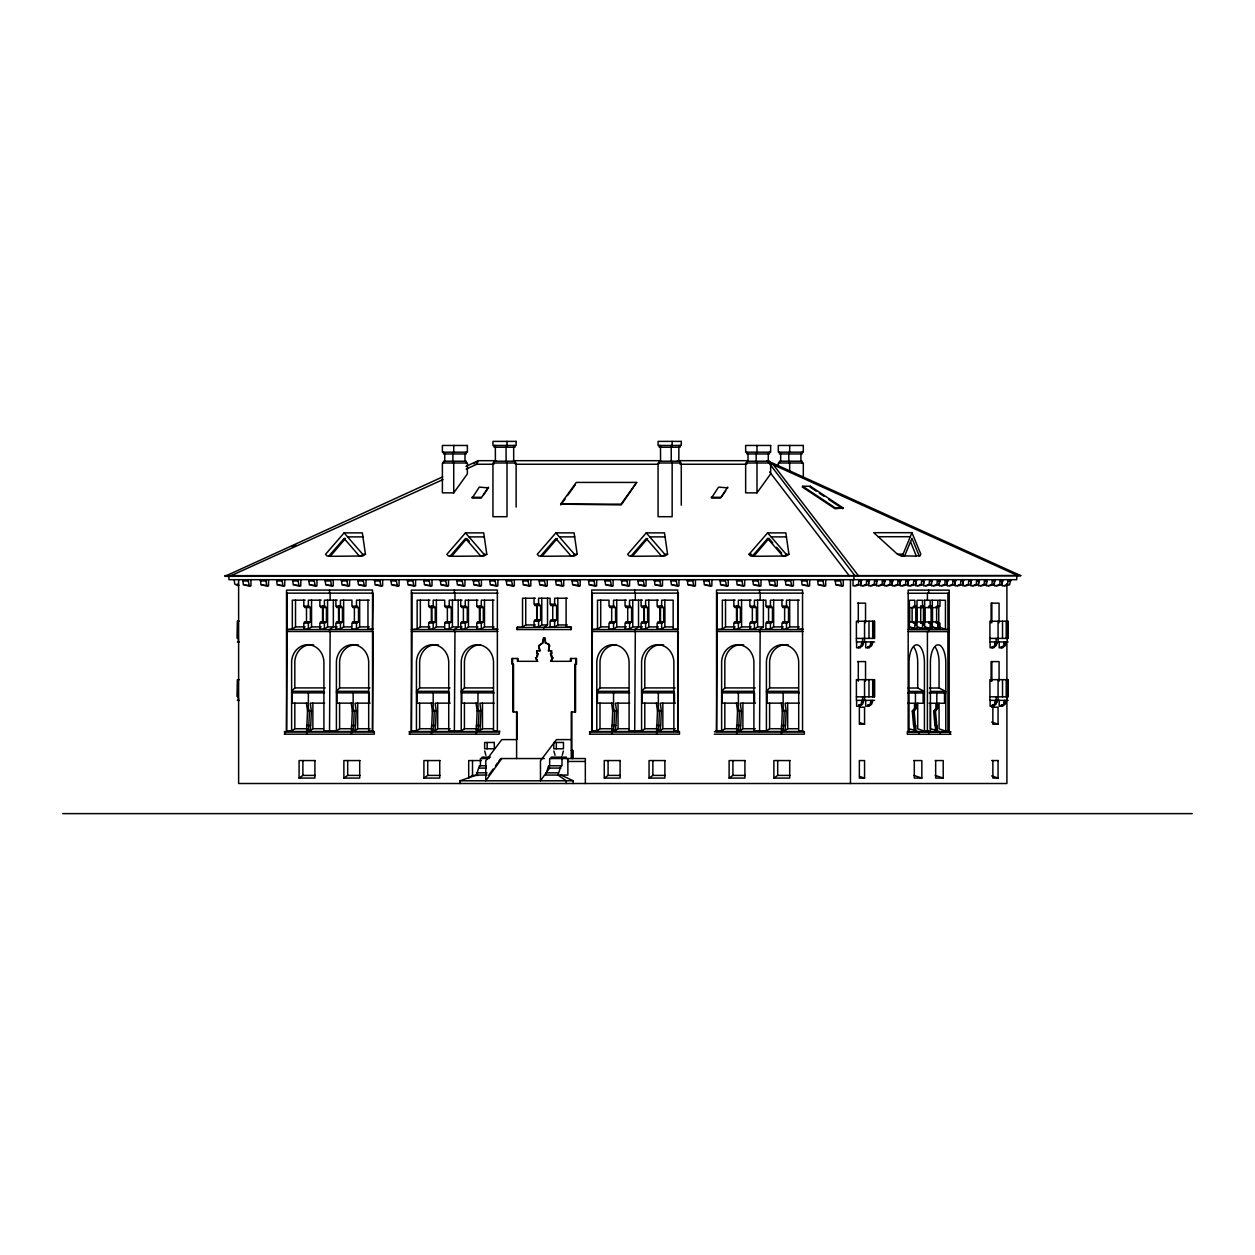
<?xml version="1.0" encoding="UTF-8"?>
<svg xmlns="http://www.w3.org/2000/svg" width="1255" height="1255" viewBox="0 0 1255 1255"><rect width="100%" height="100%" fill="white"/><g stroke="black" fill="none" stroke-linecap="round" stroke-linejoin="round"><path stroke-width="1.5" d="M306.895 725.516L307.506 711.005L306.44 703.145M308.824 725.516L309.436 711.005L308.369 708.212L308.369 692.87M324.512 703.145L310.283 703.145L311.35 711.005L310.738 725.516L306.675 725.516L306.675 730.457L310.503 730.457L312.872 728.731L323.539 728.731M351.682 725.516L352.294 711.005L351.227 703.145M353.612 725.516L354.224 711.005L353.141 708.212L353.141 692.87M370.099 703.145L355.071 703.145L356.138 711.005L355.526 725.516L351.463 725.516L351.463 730.457L355.291 730.457L357.659 728.731L370.099 728.731M431.736 725.516L432.348 711.005L431.281 703.145M433.65 725.516L434.261 711.005L433.195 708.212L433.195 692.87M450.153 703.145L435.109 703.145L436.175 711.005L435.563 725.516L431.5 725.516L431.5 730.457L435.344 730.457L437.697 728.731L450.153 728.731M476.524 725.516L477.135 711.005L476.069 703.145M478.437 725.516L479.049 711.005L477.982 708.212L477.982 692.87M494.125 703.145L479.896 703.145L480.963 711.005L480.351 725.516L476.288 725.516L476.288 730.457L480.132 730.457L482.485 728.731L493.152 728.731M612.079 725.516L612.691 711.005L611.624 703.145M614.009 725.516L614.621 711.005L613.554 708.212L613.554 692.87M629.696 703.145L615.468 703.145L616.534 711.005L615.923 725.516L611.86 725.516L611.86 730.457L615.687 730.457L618.056 728.731L628.724 728.731M656.867 725.516L657.479 711.005L656.412 703.145M658.797 725.516L659.408 711.005L658.342 708.212L658.342 692.87M675.284 703.145L660.255 703.145L661.322 711.005L660.71 725.516L656.647 725.516L656.647 730.457L660.475 730.457L662.844 728.731L675.284 728.731M736.92 725.516L737.532 711.005L736.465 703.145M738.834 725.516L739.446 711.005L738.379 708.212L738.379 692.87M755.337 703.145L740.293 703.145L741.36 711.005L740.748 725.516L736.685 725.516L736.685 730.457L740.528 730.457L742.882 728.731L755.337 728.731M781.708 725.516L782.32 711.005L781.253 703.145M783.622 725.516L784.234 711.005L783.167 708.212L783.167 692.87M799.31 703.145L785.081 703.145L786.148 711.005L785.536 725.516L781.473 725.516L781.473 730.457L785.316 730.457L787.669 728.731L798.337 728.731M542.991 640.756L543.384 637.964L545.094 637.964L545.36 642.889L548.78 644.16L549.768 645.776L548.262 650.812L551.761 650.812L551.761 653.29L550.474 653.761L551.149 656.726L552.859 658.012L551.071 653.761M537.218 661.322L535.603 658.012L537.328 656.726L538.003 653.761L536.716 653.29L536.716 650.812L540.215 650.812L538.709 645.776L542.505 642.889L543.98 637.964M563.401 751.023L562.224 755.29M903.835 555.84L903.082 554.145L911.946 532.685L873.747 532.685L897.388 554.145L900.713 555.84L904.698 555.84L911.946 538.301L919.209 555.84M548.874 650.812L549.157 645.776L548.168 644.16M466.154 469.072L476.837 464.24L478.422 460.679L495.992 460.679M802.698 486.25L802.29 487.003L835.077 508.746L843.156 507.977L810.385 486.25L802.698 486.25L835.485 507.977L843.156 507.977M810.385 486.25L809.977 487.003L816.221 491.144M536.716 656.726L537.407 653.761M460.036 783.512L460.036 780.783L476.461 775.057L479.363 765.77L486.407 765.77M567.872 758.538L567.872 775.057L545.705 775.057L548.592 765.77L562.005 765.77L562.005 758.538M566.225 783.512L566.225 780.783L558.036 775.057L560.938 765.77M543.117 642.889L538.709 645.776M453.73 492.854L467.378 473.888L467.378 462.985L442.388 462.985L442.388 492.854L453.73 492.854L453.73 462.985M488.399 487.113L481.261 498.062L472.147 498.062L479.284 487.113L488.587 487.881M483.363 495.145L487.536 489.325M560.624 504.149L576.265 482.422L636.677 482.422L621.241 504.902L560.624 504.149L621.037 504.149L636.677 482.422M560.812 504.902L565.283 498.706M567.511 495.6L575.339 484.728M488.807 775.057L493.168 768.986M495.364 765.958L497.545 762.915M498.627 761.409L500.698 758.538L544.325 758.538M501.812 758.538L485.795 780.783L485.795 760.765L501.812 739.603L516.605 739.603M727.665 487.113L720.543 498.062L711.428 498.062L718.55 487.113L727.869 487.881M721.578 496.604L725.767 490.783M549.612 768.076L540.466 780.783L540.466 760.765L556.483 739.603L571.26 739.603M757 492.854L770.648 473.888L770.648 462.985L745.658 462.985L745.658 492.854L757 492.854L757 462.985M909.106 728.841L915.883 730.567L915.883 725.625L913.577 725.625L912.291 711.114L914.534 708.322L914.534 703.255L907.741 703.255M915.397 725.625L914.126 711.114L916.37 708.322L916.37 703.255L923.147 703.255L923.147 692.98M930.457 703.255L930.457 728.841L937.25 730.567L937.25 725.625L934.944 725.625L933.657 711.114L935.901 708.322L935.901 703.255L929.108 703.255M936.763 725.625L935.493 711.114L937.72 708.322L937.72 703.255L944.513 703.255L944.513 692.98M328.904 556.028L344.121 538.489L359.338 556.028L362.632 556.028L365.456 554.318L362.35 532.873L344.121 532.873L325.516 554.318L327.116 556.028L330.394 556.028M450.263 556.028L465.48 538.489L480.696 556.028L483.975 556.028L486.799 554.318L483.708 532.873L465.48 532.873L446.874 554.318L448.459 556.028L451.753 556.028M540.654 556.028L555.871 538.489L571.088 556.028L574.366 556.028L577.19 554.318L574.1 532.873L555.871 532.873L537.25 554.318L538.85 556.028L542.144 556.028M557.236 538.489L542.019 556.31L572.453 556.028M631.045 556.028L646.262 538.489L661.479 556.028L664.758 556.028L667.582 554.318L664.491 532.873L646.262 532.873L627.641 554.318L629.241 556.028L632.536 556.028M647.627 538.489L632.41 556.31L662.844 556.028M753.879 556.028L750.6 556.028L749 554.318L767.621 532.873L785.834 532.873L788.94 554.318L786.116 556.028L782.822 556.028L767.621 538.489L752.404 556.028M772.782 542.866L768.97 538.489L753.753 556.31L784.187 556.028M571.072 658.483L571.072 661.322L550.647 661.322L552.263 658.012M551.259 661.322L552.859 658.012M361.142 556.028L362.742 554.318L365.456 554.318M313.672 644.96A17.915 16.158 -90 0 0 294.815 661.714L294.815 687.913L291.615 691.317L323.9 691.317M358.459 644.96A17.915 16.158 -90 0 0 339.603 661.714L339.603 687.913L336.403 691.317L368.688 691.317M482.5 556.028L484.085 554.318L486.799 554.318M438.513 644.96A17.915 16.158 -90 0 0 419.641 661.714L419.641 687.913L416.44 691.317L448.725 691.317M572.892 556.028L574.476 554.318L577.19 554.318M480.571 644.709A17.915 16.158 -90 0 0 464.428 661.714L464.428 687.913L461.228 691.317L493.513 691.317M663.268 556.028L664.868 554.318L667.582 554.318M616.142 644.709A17.915 16.158 -90 0 0 600 661.714L600 687.913L596.8 691.317L629.084 691.317M663.644 644.96A17.915 16.158 -90 0 0 644.788 661.714L644.788 687.913L641.587 691.317L673.872 691.317M784.626 556.028L786.226 554.318L788.94 554.318M743.697 644.96A17.915 16.158 -90 0 0 724.825 661.714L724.825 687.913L721.625 691.317L753.91 691.317M788.485 644.96A17.915 16.158 -90 0 0 769.613 661.714L769.613 687.913L766.413 691.317L798.698 691.317M286.532 731.508L372.531 731.508L372.531 590.023L286.532 590.132L286.532 731.508L287.144 631.5M286.924 731.053L291.615 731.053L294.815 728.731L307.255 728.731M308.589 730.457L306.691 731.838L306.691 734.175M329.532 731.508L330.143 631.5M291.615 731.053L291.615 661.714A17.915 16.158 -90 0 1 307.757 644.709A17.915 16.158 -90 0 1 323.9 661.714L323.9 731.053L336.403 731.053L339.603 728.731L352.043 728.731M353.377 730.457L351.478 731.838L351.478 734.175M372.531 731.508L373.143 631.5L286.532 631.5M411.373 731.508L497.357 731.508L497.357 590.023L411.373 590.132L411.373 731.508L411.985 631.5M411.75 731.053L416.44 731.053L419.641 728.731L432.081 728.731M433.414 730.457L431.516 731.838L431.516 734.175M454.373 731.508L454.969 631.5M416.44 731.053L416.44 661.714A17.915 16.158 -90 0 1 432.583 644.709A17.915 16.158 -90 0 1 448.725 661.714L448.725 731.053L461.228 731.053L464.428 728.731L476.869 728.731M478.202 730.457L476.304 731.838L476.304 734.175M499.757 731.053L499.161 734.175L409.114 734.175M591.732 731.508L677.716 731.508L677.716 590.023L591.732 590.023L591.732 731.508L592.329 631.5M592.109 731.053L596.8 731.053L600 728.731L612.44 728.731M613.773 730.457L611.875 731.838L611.875 734.175M634.716 731.508L635.328 631.5M596.8 731.053L596.8 661.714A17.915 16.158 -90 0 1 612.942 644.709A17.915 16.158 -90 0 1 629.084 661.714L629.084 731.053L641.587 731.053L644.788 728.731L657.228 728.731M658.561 730.457L656.663 731.838L656.663 734.175M677.716 731.508L678.327 631.5L591.732 631.5M716.558 731.508L802.541 731.508L802.541 590.023L716.558 590.023L716.558 731.508L717.17 631.5M715.381 731.053L721.625 731.053L724.825 728.731L737.281 728.731M738.599 730.457L736.701 731.838L736.701 734.175M759.557 731.508L760.169 631.5M721.625 731.053L721.625 661.714A17.915 16.158 -90 0 1 737.767 644.709A17.915 16.158 -90 0 1 753.91 661.714L753.91 731.053L766.413 731.053L769.613 728.731L782.053 728.731M783.387 730.457L781.489 731.838L781.489 734.175M315.209 760.561L299.082 760.561L299.082 778.084L302.894 775.402L315.209 775.402M359.997 760.561L343.87 760.561L343.87 778.084L347.682 775.402L359.997 775.402M440.034 760.561L423.908 760.561L423.908 778.084L427.72 775.402L440.034 775.402M477.794 775.402L472.507 775.402L468.695 778.084L468.695 760.561L481.308 760.561M620.394 760.561L604.267 760.561L604.267 778.084L608.079 775.402L620.394 775.402M665.181 760.561L649.055 760.561L649.055 778.084L652.867 775.402L665.181 775.402M745.219 760.561L729.108 760.561L729.108 778.084L732.92 775.402L745.219 775.402M790.007 760.561L773.88 760.561L773.88 778.084L777.692 775.402L790.007 775.402M550.474 653.761L551.761 653.29M305.106 626.904L295.521 626.904L292.321 629.132L286.532 629.555L372.531 629.555L373.143 593.144L286.532 593.144M309.075 621.821L309.075 623.06L303.82 623.06L303.82 629.132L308.353 629.132L311.554 626.904L321.139 626.904M325.108 621.821L325.108 623.06L319.868 623.06L319.868 629.132L324.386 629.132L327.586 626.904L337.187 626.904M341.156 621.821L341.156 623.06L335.901 623.06L335.901 629.132L340.434 629.132L343.635 626.904L351.306 626.904M357.189 621.821L357.189 623.06L351.933 623.06L351.933 629.132L356.467 629.132L359.667 626.904L369.252 626.904M429.947 626.904L420.347 626.904L417.146 629.132L411.373 629.555L497.357 629.555M433.916 621.821L433.916 623.06L428.661 623.06L428.661 629.132L433.179 629.132L436.395 626.904L444.066 626.904M449.949 621.821L449.949 623.06L444.694 623.06L444.694 629.132L449.227 629.132L452.428 626.904L462.013 626.904M465.982 621.821L465.982 623.06L460.726 623.06L460.726 629.132L465.26 629.132L468.46 626.904L478.045 626.904M482.014 621.821L482.014 623.06L476.775 623.06L476.775 629.132L481.293 629.132L484.493 626.904L494.094 626.904M566.115 598.227L566.115 627.186L571.292 627.186L571.292 629.555L516.762 629.555L517.374 627.186L522.535 627.186L525.735 624.959L535.336 624.959M539.305 619.876L539.305 621.115L534.05 621.115L534.05 627.186L538.583 627.186L541.784 624.959L547.525 624.959L547.525 598.227M547.525 624.959L543.713 627.594L543.713 629.555M555.337 619.876L555.337 621.115L550.082 621.115L550.082 627.186L554.616 627.186L557.816 624.959L567.401 624.959M516.762 627.594L571.292 627.186M608.377 626.904L600.706 626.904L597.505 629.132L591.732 629.555L677.716 629.555L678.327 593.144L591.732 593.144M614.26 621.821L614.26 623.06L609.004 623.06L609.004 629.132L613.538 629.132L616.738 626.904L626.339 626.904M630.308 621.821L630.308 623.06L625.053 623.06L625.053 629.132L629.571 629.132L632.771 626.904L642.372 626.904M646.341 621.821L646.341 623.06L641.085 623.06L641.085 629.132L645.619 629.132L648.819 626.904L658.404 626.904M662.373 621.821L662.373 623.06L657.118 623.06L657.118 629.132L661.652 629.132L664.852 626.904L672.523 626.904M735.132 626.904L725.531 626.904L722.331 629.132L716.558 629.555L802.541 629.555M739.101 621.821L739.101 623.06L733.846 623.06L733.846 629.132L738.364 629.132L741.58 626.904L751.165 626.904M755.134 621.821L755.134 623.06L749.878 623.06L749.878 629.132L754.412 629.132L757.612 626.904L763.369 626.904L763.369 600.172M763.369 626.904L759.557 629.555L759.557 631.5M771.166 621.821L771.166 623.06L765.911 623.06L765.911 629.132L770.445 629.132L773.645 626.904L783.23 626.904M787.199 621.821L787.199 623.06L781.959 623.06L781.959 629.132L786.477 629.132L789.677 626.904L799.278 626.904M473.825 463.785L478.422 460.679L465.934 466.358M855.377 576.327L767.26 460.679L1020.754 575.621L224.927 576.327L442.717 476.869M292.117 546.505L295.694 544.89M231.171 575.621L443.015 479.567M856.867 585.175L858.498 584.046L858.765 580.924L861.573 580.924L861.573 579.684M864.726 585.175L866.358 584.046L866.609 580.924L869.417 580.924L869.417 579.684M872.57 585.175L874.217 584.046L874.468 580.924L877.276 580.924L877.276 579.684M880.43 585.175L882.061 584.046L882.312 580.924L885.12 580.924L885.12 579.684M888.273 585.175L889.921 584.046L890.172 580.924L892.98 580.924L892.98 579.684M896.133 585.175L897.764 584.046L898.015 580.924L900.839 580.924L900.839 579.684M903.992 585.175L905.624 584.046L905.875 580.924L908.683 580.924L908.683 579.684M911.836 585.175L913.467 584.046L913.718 580.924L916.542 580.924L916.542 579.684M919.695 585.175L921.327 584.046L921.578 580.924L924.386 580.924L924.386 579.684M927.539 585.175L929.171 584.046L929.437 580.924L932.245 580.924L932.245 579.684M935.399 585.175L937.03 584.046L937.281 580.924L940.089 580.924L940.089 579.684M943.242 585.175L944.89 584.046L945.141 580.924L947.949 580.924L947.949 579.684M951.102 585.175L952.733 584.046L952.984 580.924L955.792 580.924L955.792 579.684M958.946 585.175L960.593 584.046L960.844 580.924L963.652 580.924L963.652 579.684M966.805 585.175L968.436 584.046L968.687 580.924L971.511 580.924L971.511 579.684M974.664 585.175L976.296 584.046L976.547 580.924L979.355 580.924L979.355 579.684M982.508 585.175L984.14 584.046L984.391 580.924L987.214 580.924L987.214 579.684M990.368 585.175L991.999 584.046L992.25 580.924L995.058 580.924L995.058 579.684M998.211 585.175L999.843 584.046L1000.094 580.924L1002.918 580.924L1002.918 579.684M1006.071 585.175L1007.702 584.046L1007.953 580.924L1010.761 580.924L1010.761 579.684M513.562 460.679L659.926 460.679M677.48 460.679L747.745 460.679M476.837 464.24L493.874 464.24M515.428 464.24L658.514 464.24M680.069 464.24L746.709 464.24M471.958 497.294L481.073 497.294M711.224 497.294L720.339 497.294M878.155 536.716L910.283 536.716M347.619 536.889L362.946 536.889M468.978 536.889L484.305 536.889M559.369 536.889L574.696 536.889M649.745 536.889L665.087 536.889M771.103 536.889L786.43 536.889M344.121 538.489L345.486 538.489L330.269 556.31L360.703 556.028M767.621 538.489L768.97 538.489M749 554.318L751.714 554.318M897.388 554.145L903.082 554.145M916.087 555.84L920.072 555.84L920.825 554.145L911.946 532.685M224.927 575.621L1020.754 575.621M242.811 580.924L248.223 580.924M260.381 580.924L265.793 580.924M276.586 580.924L281.998 580.924M315.13 585.175L314.221 580.924L308.808 580.924L308.808 579.684M330.536 580.924L325.108 580.924L325.108 579.684M341.423 580.924L346.835 580.924M357.879 580.924L363.291 580.924M374.492 579.684L374.492 580.924L379.904 580.924L380.798 585.175M390.948 579.684L390.948 580.924L396.36 580.924L397.27 585.175M407.404 579.684L407.404 580.924L412.832 580.924L413.726 585.175M423.876 579.684L423.876 580.924L429.288 580.924L430.183 585.175M440.332 579.684L440.332 580.924L445.76 580.924L446.655 585.175M473.261 580.924L478.673 580.924L479.583 585.175M489.732 580.924L495.145 580.924L496.039 585.175M506.189 580.924L511.601 580.924L512.511 585.175M522.645 580.924L528.073 580.924L528.967 585.175M539.117 580.924L544.529 580.924L545.423 585.175M555.573 580.924L561.001 580.924M572.045 580.924L577.457 580.924M588.501 580.924L593.913 580.924M604.973 580.924L610.385 580.924M621.429 580.924L626.841 580.924M637.885 580.924L643.313 580.924M654.357 580.924L659.769 580.924M670.813 580.924L676.241 580.924M687.285 580.924L692.697 580.924M709.153 580.924L703.741 580.924L703.741 579.684M720.072 580.924L725.484 580.924L726.378 585.175M736.528 580.924L741.94 580.924L742.85 585.175M769.142 580.924L774.555 580.924M785.285 579.684L785.285 580.924L790.697 580.924L791.591 585.175M806.918 580.924L801.49 580.924L801.49 579.684M817.57 580.924L822.982 580.924L823.876 585.175M411.373 593.144L497.968 593.144M716.558 593.144L803.153 593.144M908.181 593.254L949.188 593.254M535.336 598.227L522.535 598.227L522.535 627.186M567.401 598.227L554.616 598.227L554.616 604.22M305.106 600.172L292.321 600.172L292.321 629.132M321.139 600.172L308.353 600.172L308.353 606.181M337.187 600.172L324.386 600.172L324.386 606.181M369.252 600.172L356.467 600.172L356.467 606.181M429.947 600.172L417.146 600.172L417.146 629.132M462.013 600.172L449.227 600.172L449.227 606.181M478.045 600.172L465.26 600.172L465.26 606.181M494.094 600.172L481.293 600.172L481.293 606.181M626.339 600.172L613.538 600.172L613.538 606.181M642.372 600.172L629.571 600.172L629.571 606.181M658.404 600.172L645.619 600.172L645.619 606.181M735.132 600.172L722.331 600.172L722.331 629.132M751.165 600.172L738.364 600.172L738.364 606.181M783.23 600.172L770.445 600.172L770.445 606.181M799.278 600.172L786.477 600.172L786.477 606.181M924.057 600.282L930.159 600.282L930.159 606.291M931.085 600.282L937.799 600.282L937.799 606.291M938.74 600.282L945.454 600.282L945.454 629.241L949.188 629.665L908.181 629.665M857.542 603.153L865.542 603.153L865.542 622.731M909.263 607.577L915.491 607.577L915.491 606.291M239.313 621.225L237.383 621.225L237.383 638.403L237.713 621.225M909.263 621.931L915.491 621.931L915.491 623.17M373.143 629.132L367.966 629.132L367.966 600.172M497.968 629.132L492.807 629.132L492.807 600.172M678.327 629.132L673.151 629.132L673.151 600.172L661.652 600.172L661.652 606.181M803.153 629.132L797.992 629.132L797.992 600.172M909.812 627.578L917.013 629.241L917.013 623.17L913.342 623.17L913.342 621.931M917.468 627.578L924.668 629.241L924.668 623.17L920.982 623.17L920.982 621.931M925.123 627.578L932.308 629.241L932.308 623.17L928.637 623.17L928.637 621.931M931.085 627.014L939.964 629.241L939.964 623.17L936.277 623.17L936.277 621.931M411.373 631.5L497.968 631.5M716.558 631.5L803.153 631.5M908.181 631.61L949.188 631.61M856.396 638.403L874.61 638.403L874.61 621.225L856.396 621.225L856.396 641.933L874.61 641.933M989.913 638.403L1008.142 638.403L1008.142 621.225L989.913 621.225L989.928 641.933L1008.142 641.933M544.497 637.964L545.486 640.05M237.383 641.933L239.313 641.933M545.36 642.889L548.78 644.16M861.73 643.533L863.456 643.533M1004.314 643.815L1006.024 643.533L1006.024 641.933M858.749 647.784L858.749 646.717L860.303 646.717A2.557 2.306 -90 0 0 862.969 643.815M867.817 647.784L867.817 646.717L869.386 646.717A2.557 2.306 -90 0 0 872.052 643.815M992.25 647.784L992.25 646.717L993.803 646.717A2.557 2.306 -90 0 0 996.47 643.815M1001.317 647.784L1001.317 646.717L1002.886 646.717A2.557 2.306 -90 0 0 1005.553 643.815M538.709 647.188L539.603 650.812M536.716 653.29L538.003 653.761M535.603 658.012L537.218 659.722M537.83 661.322L517.405 661.322L517.405 658.483M857.542 661.589L865.542 661.589L865.542 681.167M239.313 679.661L237.383 679.661L237.383 696.839L237.713 679.661M294.815 687.913L325.202 687.913M339.603 687.913L369.99 687.913M419.641 687.913L450.027 687.913M464.428 687.913L492.917 687.913M600 687.913L628.488 687.913M644.788 687.913L675.174 687.913M724.825 687.913L755.212 687.913M769.613 687.913L798.102 687.913M908.087 688.022L917.719 688.022L924.433 691.427L909.028 691.427M929.453 688.022L939.069 688.022L945.784 691.427L930.394 691.427M291.615 692.87L324.512 692.87M336.403 692.87L369.299 692.87L369.299 703.145M416.44 692.87L449.337 692.87L449.337 703.145M461.228 692.87L494.125 692.87M596.8 692.87L629.696 692.87M641.587 692.87L674.484 692.87L674.484 703.145M721.625 692.87L754.522 692.87L754.522 703.145M766.413 692.87L799.31 692.87M907.741 692.98L924.433 692.98M929.108 692.98L945.784 692.98M856.396 696.839L874.61 696.839L874.61 679.661L856.396 679.661L856.396 700.368L874.61 700.368M989.913 696.839L1008.142 696.839L1008.142 679.661L989.913 679.661L989.928 700.368L1008.142 700.368M237.383 700.368L239.313 700.368M861.73 701.984L863.456 701.984M1004.314 702.251L1006.024 701.984L1006.024 700.368M307.255 703.145L292.211 703.145L292.211 692.87M352.043 703.145L336.999 703.145L336.999 692.87M432.081 703.145L417.052 703.145L417.052 692.87M476.869 703.145L461.84 703.145L461.84 692.87M612.44 703.145L597.396 703.145L597.396 692.87M657.228 703.145L642.184 703.145L642.184 692.87M737.281 703.145L722.237 703.145L722.237 692.87M782.053 703.145L767.025 703.145L767.025 692.87M858.749 706.22L858.749 705.153L860.303 705.153A2.557 2.306 -90 0 0 862.969 702.251M867.817 706.22L867.817 705.153L869.386 705.153A2.557 2.306 -90 0 0 872.052 702.251M992.25 706.22L992.25 705.153L993.803 705.153A2.557 2.306 -90 0 0 996.47 702.251M1001.317 706.22L1001.317 705.153L1002.886 705.153A2.557 2.306 -90 0 0 1005.553 702.251M991.654 707.224L998.054 707.224L998.054 724.229L992.862 724.229L992.862 707.224M307.506 711.005L311.35 711.005M352.294 711.005L356.138 711.005M432.348 711.005L436.175 711.005M477.135 711.005L480.963 711.005M612.691 711.005L616.534 711.005M657.479 711.005L661.322 711.005M737.532 711.005L741.36 711.005M782.32 711.005L786.148 711.005M912.291 711.114L914.126 711.114M933.657 711.114L935.493 711.114M864.554 724.229L859.361 724.229L859.361 707.224L864.554 707.224L864.554 724.229L859.753 722.613M373.363 731.053L368.688 731.053L368.688 661.714A17.915 16.158 -90 0 0 352.545 644.709A17.915 16.158 -90 0 0 336.403 661.714L336.403 731.053M498.204 731.053L493.513 731.053L493.513 661.714A17.915 16.158 -90 0 0 477.371 644.709A17.915 16.158 -90 0 0 461.228 661.714L461.228 731.053M678.563 731.053L673.872 731.053L673.872 661.714A17.915 16.158 -90 0 0 657.73 644.709A17.915 16.158 -90 0 0 641.587 661.714L641.587 731.053M803.153 731.053L798.698 731.053L798.698 661.714A17.915 16.158 -90 0 0 782.555 644.709A17.915 16.158 -90 0 0 766.413 661.714L766.413 731.053M917.719 703.255L917.719 728.841L924.433 731.179L930.394 731.179L930.394 661.824A17.915 7.703 -90 0 1 938.097 644.819A17.915 7.703 -90 0 1 945.784 661.824L945.784 731.179L948.764 731.179M284.289 731.838L373.865 731.838M409.114 731.838L498.69 731.838M589.474 731.838L679.049 731.838M714.315 731.838L803.875 731.838M908.291 731.947L951.008 731.947M284.289 734.175L374.319 734.175L374.319 731.508M589.474 734.175L679.504 734.175L679.504 731.508M714.315 734.175L804.345 734.175L804.345 731.508M951.008 734.285L907.318 734.285L907.318 731.618L950.051 731.618L950.051 734.285M571.26 750.396L573.002 750.396L573.002 758.538M490.501 757.126L482.061 757.126L482.061 758.538M489.246 758.538L480.43 758.538L480.43 765.77M913.86 760.561L921.845 760.561L921.845 778.084L914.299 778.084L914.299 760.561M935.226 760.561L943.211 760.561L943.211 778.084L935.665 778.084L935.665 760.561M991.654 760.561L998.054 760.561M567.872 761.456L585.332 761.456M479.363 768.091L486.407 768.091M548.592 768.091L560.938 768.091M476.461 772.845L487.034 772.845M545.705 772.845L558.036 772.845M476.461 775.057L487.034 775.057M299.082 778.084L314.911 778.084L314.911 760.561M343.87 778.084L359.699 778.084L359.699 760.561M423.908 778.084L439.736 778.084L439.736 760.561M604.267 778.084L620.096 778.084L620.096 760.561M649.055 778.084L664.883 778.084L664.883 760.561M729.108 778.084L744.921 778.084L744.921 760.561M773.88 778.084L789.709 778.084L789.709 760.561M864.554 778.084L859.361 778.084L859.361 760.561L864.554 760.561L864.554 778.084L859.753 776.484M992.862 760.499L992.862 778.084L998.054 778.084L998.054 760.499M460.036 780.783L573.237 780.783L573.237 783.512M62.75 813.616L1192.25 813.616M238.905 585.175L237.258 584.046M938.74 627.014L945.454 629.241M933.249 627.014L939.964 629.241M925.594 627.014L932.308 629.241M923.9 628.08L928.684 629.665L928.684 631.61M917.954 627.014L924.668 629.241M910.299 627.014L917.013 629.241M991.654 722.08L998.054 724.229M991.654 775.919L998.211 778.084M935.226 775.402L943.211 778.084M913.86 775.402L921.845 778.084M945.784 731.179L939.069 728.841L939.069 703.255M936.324 730.567L940.324 731.947L940.324 734.285M914.973 730.567L918.958 731.947L918.958 734.285M767.26 460.679L773.394 464.821L1017.774 575.621M938.097 731.947L936.324 731.132L936.324 725.625M916.73 731.947L914.973 731.132L914.973 725.625M560.938 775.057L573.237 780.783M819.342 493.215L824.017 496.321M828.708 499.427L842.748 508.746M841.477 585.175L840.568 580.924L835.155 580.924L835.155 579.684M807.812 585.175L806.777 579.684M775.449 585.175L774.413 579.684M759.15 585.175L758.255 580.924L752.827 580.924L752.827 579.684M710.063 585.175L709.012 579.684M693.591 585.175L692.556 579.684M677.135 585.175L676.1 579.684M660.679 585.175L659.628 579.684M644.207 585.175L643.172 579.684M627.751 585.175L626.7 579.684M611.279 585.175L610.244 579.684M594.823 585.175L593.772 579.684M578.351 585.175L577.316 579.684M561.895 585.175L560.86 579.684M463.111 585.175L462.216 580.924L456.804 580.924L456.804 579.684M364.201 585.175L363.15 579.684M347.729 585.175L346.694 579.684M331.43 585.175L330.394 579.684M298.988 585.175L298.078 580.924L292.666 580.924L292.666 579.684M282.893 585.175L281.857 579.684M266.703 585.175L265.652 579.684M249.118 585.175L248.082 579.684M767.621 532.873L786.226 554.318M776.578 547.258L781.661 553.094M646.262 532.873L664.868 554.318M555.871 532.873L574.476 554.318M465.48 532.873L484.085 554.318M469.37 541.407L466.844 538.489L451.627 556.31L482.061 556.028M344.121 532.873L362.742 554.318M773.394 464.821L858.342 575.621M769.676 471.974L849.133 575.621M910.55 541.815L916.354 556.122L901.843 555.84M555.039 755.29L553.863 751.023M485.889 755.29L484.697 751.023M935.853 725.625L934.567 711.114L936.81 708.322L936.81 692.98M914.487 725.625L913.216 711.114L915.444 708.322L915.444 692.98M1016.754 576.327L1016.754 579.684L228.943 579.684L228.943 576.327M1010.463 580.924L1009.522 584.877L1004.173 585.881M1008.251 579.684L1008.251 580.924M1007.812 621.225L1007.812 638.403M1007.812 679.661L1007.812 696.839M1007.216 638.403L1007.216 641.933M1007.216 696.839L1007.216 700.368M1006.902 583.606L1006.902 622.762M1006.902 642.325L1006.902 681.481M1006.902 699.098L1006.902 783.512L238.623 783.512L238.623 579.684M1006.698 585.175L1002.227 585.881L1002.227 579.684M1006.212 621.225L1006.212 638.403M1006.212 679.661L1006.212 696.839M1005.867 643.533L1003.984 643.815A2.557 2.306 -90 0 1 1001.317 646.717M1005.867 701.984L1003.984 702.251A2.557 2.306 -90 0 1 1001.317 705.153M1004.471 641.933L1004.471 643.533M1004.471 700.368L1004.471 701.984M1002.886 646.717L1002.886 647.784L999.2 647.784L999.2 641.933M1002.886 705.153L1002.886 706.22L999.2 706.22L999.2 700.368M1002.62 580.924L1001.678 584.877L996.329 585.881M1002.525 621.225L1002.525 638.403M1002.525 679.661L1002.525 696.839M1000.392 579.684L1000.392 580.924M999.074 622.731L999.074 603.153L991.089 603.153L991.089 622.731M999.074 681.167L999.074 661.589L991.089 661.589L991.089 681.167M998.839 585.175L994.384 585.881L994.384 582.791M998.07 621.225L998.07 641.933M998.07 679.661L998.07 700.368M996.956 641.933L996.956 643.533L995.231 643.815M996.956 700.368L996.956 701.984L995.231 702.251M996.799 643.533L994.917 643.815A2.557 2.306 -90 0 1 992.25 646.717M996.799 701.984L994.917 702.251A2.557 2.306 -90 0 1 992.25 705.153M996.156 638.403L996.156 641.933M996.156 696.839L996.156 700.368M995.388 641.933L995.388 643.533M995.388 700.368L995.388 701.984M994.76 580.924L993.819 584.877L988.469 585.881M993.803 646.717L993.803 647.784L990.117 647.784L990.117 641.933M993.803 705.153L993.803 706.22L990.117 706.22L990.117 700.368M992.548 579.684L992.548 580.924M991.842 603.153L991.842 622.731M991.842 661.589L991.842 681.167M990.995 585.175L986.524 585.881L986.524 579.684M986.916 580.924L985.975 584.877L980.626 585.881M984.689 579.684L984.689 580.924M983.136 585.175L978.68 585.881L978.68 579.684M979.057 580.924L978.116 584.877L972.766 585.881M976.845 579.684L976.845 580.924M975.292 585.175L970.821 585.881L970.821 579.684M971.213 580.924L970.272 584.877L964.922 585.881M968.986 579.684L968.986 580.924M967.432 585.175L962.962 585.881L962.962 582.791M963.354 580.924L962.412 584.877L957.063 585.881M961.142 579.684L961.142 580.924M959.589 585.175L955.118 585.881L955.118 579.684M955.51 580.924L954.553 584.877L949.219 585.881M953.282 579.684L953.282 580.924M951.729 585.175L947.258 585.881L947.258 579.684M947.917 593.254L947.917 629.241M947.917 631.61L947.917 731.179L949.188 731.618L949.188 590.132L908.181 590.132L908.181 731.618M947.651 580.924L946.709 584.877L941.36 585.881M945.423 579.684L945.423 580.924M943.87 585.175L939.415 585.881L939.415 579.684M939.964 600.282L939.964 606.291L936.277 606.291L936.277 607.577M939.791 580.924L938.85 584.877L933.5 585.881M939.069 688.022L939.069 661.824A17.915 7.703 -90 0 0 935.116 647.062M938.74 606.008L938.74 625.116M938.442 606.291L938.442 607.577L932.214 607.577L932.214 621.931L938.442 621.931L938.442 623.17M937.799 623.17L937.799 629.241M937.579 579.684L937.579 580.924M936.622 607.577L936.622 621.931M936.026 585.175L931.555 585.881L931.555 582.791M935.414 725.625L935.414 730.567M932.308 600.282L932.308 606.291L928.637 606.291L928.637 607.577M932.512 607.577L932.512 621.931M931.947 580.924L931.006 584.877L925.657 585.881M931.085 606.008L931.085 625.116M930.802 606.291L930.802 607.577L924.559 607.577L924.559 621.931L930.802 621.931L930.802 623.17M930.159 623.17L930.159 629.241M929.72 579.684L929.72 580.924M928.684 590.132L928.684 593.254M928.684 734.285L928.684 731.618L927.414 731.179L927.414 631.61M928.167 585.175L923.711 585.881L923.711 579.684M927.414 593.254L927.414 600.282M924.857 607.577L924.857 621.931M924.668 600.282L924.668 606.291L920.982 606.291L920.982 607.577M924.433 731.179L924.433 661.824A17.915 7.703 -90 0 0 916.73 644.819A17.915 7.703 -90 0 0 909.028 661.824L909.028 731.179M924.088 580.924L923.147 584.877L917.797 585.881M923.445 606.008L923.445 625.116M923.147 606.291L923.147 607.577L916.903 607.577L916.903 621.931L923.147 621.931L923.147 623.17M922.503 606.291L922.503 600.282L917.013 600.282L917.013 606.291L913.342 606.291L913.342 607.577M922.503 623.17L922.503 629.241M921.876 579.684L921.876 580.924M920.699 606.008L920.699 623.202M920.323 585.175L915.852 585.881L915.852 579.684M917.719 688.022L917.719 661.824A17.915 7.703 -90 0 0 913.75 647.062M917.217 607.577L917.217 621.931M916.244 580.924L915.303 584.877L909.953 585.881M915.789 606.008L915.789 625.116M914.848 606.291L914.848 600.282L909.373 600.282L909.373 629.241M914.848 623.17L914.848 629.241M914.017 579.684L914.017 580.924M914.048 725.625L914.048 730.567M912.463 585.175L908.008 585.881L908.008 579.684M912.118 607.577L912.118 621.931M909.561 607.577L909.561 621.931M908.385 580.924L907.443 584.877L902.094 585.881M906.173 579.684L906.173 580.924M904.62 585.175L900.149 585.881L900.149 582.791M900.541 580.924L899.6 584.877L894.25 585.881M898.313 579.684L898.313 580.924M896.76 585.175L892.289 585.881L892.289 579.684M892.682 580.924L891.74 584.877L886.391 585.881M890.47 579.684L890.47 580.924M888.917 585.175L884.446 585.881L884.446 579.684M884.838 580.924L883.881 584.877L878.547 585.881M882.61 579.684L882.61 580.924M881.057 585.175L876.586 585.881L876.586 582.791M876.978 580.924L876.037 584.877L870.688 585.881M874.751 579.684L874.751 580.924M874.28 621.225L874.28 638.403M874.28 679.661L874.28 696.839M873.198 585.175L868.742 585.881L868.742 582.791M872.68 621.225L872.68 638.403M872.68 679.661L872.68 696.839M872.523 641.933L872.523 643.533L870.813 643.815M872.523 700.368L872.523 701.984L870.813 702.251M872.366 643.533L870.484 643.815A2.557 2.306 -90 0 1 867.817 646.717M872.366 701.984L870.484 702.251A2.557 2.306 -90 0 1 867.817 705.153M870.97 641.933L870.97 643.533M870.97 700.368L870.97 701.984M869.386 646.717L869.386 647.784L865.699 647.784L865.699 641.933M869.386 705.153L869.386 706.22L865.699 706.22L865.699 700.368M869.119 580.924L868.178 584.877L862.828 585.881M868.993 621.225L868.993 638.403M868.993 679.661L868.993 696.839M866.907 579.684L866.907 580.924M865.354 585.175L860.883 585.881L860.883 579.684M864.538 621.225L864.538 641.933M864.538 679.661L864.538 700.368M863.456 641.933L863.299 643.815L861.416 643.815A2.557 2.306 -90 0 1 858.749 646.717M863.456 700.368L863.299 702.251L861.416 702.251A2.557 2.306 -90 0 1 858.749 705.153M862.624 638.403L862.624 641.933M862.624 696.839L862.624 700.368M861.887 641.933L861.73 643.815M861.887 700.368L861.73 702.251M861.275 580.924L860.334 584.877L854.984 585.881M860.303 646.717L860.303 647.784L856.616 647.784L856.616 641.933M860.303 705.153L860.303 706.22L856.616 706.22L856.616 700.368M859.048 579.684L859.048 580.924M858.295 603.153L858.295 622.731M858.295 661.589L858.295 681.167M857.494 585.175L853.039 585.881L853.039 579.684M853.949 576.327L853.949 579.684M850.466 579.684L850.466 783.512M843.297 579.684L843.297 585.881L837.101 585.175M842.372 585.881L835.752 584.877L835.297 580.924M840.426 579.684L840.426 580.924M825.712 579.684L825.712 585.881L819.515 585.175M824.786 585.881L818.15 584.877L817.57 579.684M822.841 579.684L822.841 580.924M809.648 579.684L809.648 585.881L803.435 585.175M808.706 585.881L802.086 584.877L801.631 580.924M803.31 477.92L803.31 462.985L778.304 462.985L778.304 466.625M802.118 452.177L802.118 453.949L779.496 453.949L779.496 452.177M802.18 462.985L802.18 461.213L779.433 461.213L779.433 462.985M800.941 453.949L800.941 461.213M793.427 579.684L793.427 585.881L787.214 585.175M792.501 585.881L785.865 584.877L785.426 580.924M790.556 579.684L790.556 580.924M789.662 445.462L789.662 452.177M789.662 462.985L789.662 472.084M789.677 600.172L789.677 626.904M789.254 461.213L789.254 462.985M789.238 452.177L789.238 453.949M788.815 453.949L788.815 461.213M788.517 607.467L788.517 621.821M787.669 703.145L787.669 728.731M787.199 607.467L787.199 606.181L781.959 606.181L781.959 600.172M786.477 623.06L786.477 629.132M785.316 725.516L785.316 730.457M784.626 607.467L784.626 621.821M783.387 725.516L783.387 731.022M782.681 606.181L782.681 607.467L789.144 607.467L789.144 621.821L782.681 621.821L782.681 623.06M780.673 453.949L780.673 461.213M777.692 760.561L777.692 775.402M777.284 579.684L777.284 585.881L771.072 585.175M776.359 585.881L769.723 584.877L769.142 579.684M773.645 600.172L773.645 626.904M772.468 607.467L772.468 621.821M771.166 607.467L771.166 606.181L765.911 606.181L765.911 600.172L754.412 600.172L754.412 606.181M770.445 623.06L770.445 629.132M769.456 452.177L769.456 453.949L746.851 453.949L746.851 452.177M769.535 462.985L769.535 461.213L746.772 461.213L746.772 462.985M769.613 703.145L769.613 728.731M768.578 607.467L768.578 621.821M768.28 453.949L768.28 461.213M766.632 606.181L766.632 607.467L773.111 607.467L773.111 621.821L766.632 621.821L766.632 623.06M760.985 579.684L760.985 585.881L754.773 585.175M760.044 585.881L753.424 584.877L752.969 580.924M760.169 593.144L760.169 600.172M759.557 590.023L759.557 593.144M758.114 579.684L758.114 580.924M757.612 600.172L757.612 626.904M757 445.462L757 452.177M756.577 452.177L756.577 453.949M756.608 461.213L756.608 462.985M756.436 607.467L756.436 621.821M756.169 453.949L756.169 461.213M755.134 607.467L755.134 606.181L749.878 606.181L749.878 600.172M754.412 623.06L754.412 629.132M752.341 607.467L752.341 621.821M750.6 606.181L750.6 607.467L757.079 607.467L757.079 621.821L750.6 621.821L750.6 623.06M748.011 453.949L748.011 461.213M744.67 579.684L744.67 585.881L738.473 585.175M743.744 585.881L737.124 584.877L736.528 579.684M742.882 703.145L742.882 728.731M741.799 579.684L741.799 580.924M741.58 600.172L741.58 626.904M740.403 607.467L740.403 621.821M740.528 725.516L740.528 730.457M739.101 607.467L739.101 606.181L733.846 606.181L733.846 600.172M738.599 725.516L738.599 731.022M738.364 623.06L738.364 629.132M737.046 605.898L737.156 621.821M736.512 607.467L736.512 621.821M734.567 606.181L734.567 607.467L741.046 607.467L741.046 621.821L734.567 621.821L734.567 623.06M732.92 760.561L732.92 775.402M728.214 579.684L728.214 585.881L722.002 585.175M727.288 585.881L720.652 584.877L720.072 579.684M725.531 600.172L725.531 626.904M725.343 579.684L725.343 580.924M724.825 703.145L724.825 728.731M717.17 593.144L717.17 629.132M711.883 579.684L711.883 585.881L705.687 585.175M710.957 585.881L704.337 584.877L703.882 580.924M695.427 579.684L695.427 585.881L689.23 585.175M694.501 585.881L687.866 584.877L687.285 579.684M681.277 505.185L681.277 462.985L658.075 462.985L658.075 516.699L672.147 516.699L672.147 462.985M680.085 445.462L680.085 447.219L659.267 447.219L659.267 445.462M680.085 462.985L680.085 461.213L659.267 461.213L659.267 462.985M678.971 579.684L678.971 585.881L672.758 585.175M678.892 445.462L678.814 461.213M678.029 585.881L671.409 584.877L670.813 579.684M672.147 441.384L672.147 445.462M671.723 445.462L671.723 447.219M671.723 461.213L671.723 462.985M671.19 445.462L671.268 461.213M664.852 600.172L664.852 626.904M663.675 607.467L663.675 621.821M662.844 703.145L662.844 728.731M662.499 579.684L662.499 585.881L656.302 585.175M662.373 607.467L662.373 606.181L657.118 606.181L657.118 600.172M661.573 585.881L654.953 584.877L654.357 579.684M661.652 623.06L661.652 629.132M660.475 445.462L660.554 461.213M660.428 607.467L660.428 621.821M660.475 725.516L660.475 730.457M660.318 605.898L660.318 621.178M659.785 607.467L659.785 621.821M658.561 725.516L658.561 731.022M657.84 606.181L657.84 607.467L664.319 607.467L664.319 621.821L657.84 621.821L657.84 623.06M652.867 760.561L652.867 775.402M648.819 600.172L648.819 626.904M647.643 607.467L647.643 621.821M646.341 607.467L646.341 606.181L641.085 606.181L641.085 600.172M646.043 579.684L646.043 585.881L639.83 585.175M645.619 623.06L645.619 629.132M645.101 585.881L638.481 584.877L637.885 579.684M644.788 703.145L644.788 728.731M644.286 605.898L644.395 621.821M643.752 607.467L643.752 621.821M641.807 606.181L641.807 607.467L648.286 607.467L648.286 621.821L641.807 621.821L641.807 623.06M638.528 600.172L638.528 626.904L634.716 629.555L634.716 631.5M635.328 593.144L635.328 600.172M634.716 590.023L634.716 593.144M632.771 600.172L632.771 626.904M631.61 607.467L631.61 621.821M630.308 607.467L630.308 606.181L625.053 606.181L625.053 600.172M629.571 579.684L629.571 585.881L623.374 585.175M629.571 623.06L629.571 629.132M628.645 585.881L622.025 584.877L621.429 579.684M627.72 607.467L627.72 621.821M625.774 606.181L625.774 607.467L632.238 607.467L632.238 621.821L625.774 621.821L625.774 623.06M618.056 703.145L618.056 728.731M616.738 600.172L616.738 626.904M615.687 725.516L615.687 730.457M615.562 607.467L615.562 621.821M614.26 607.467L614.26 606.181L609.004 606.181L609.004 600.172L597.505 600.172L597.505 629.132M613.773 725.516L613.773 731.022M613.538 623.06L613.538 629.132M613.115 579.684L613.115 585.881L606.902 585.175M612.189 585.881L605.553 584.877L604.973 579.684M611.671 607.467L611.671 621.821M609.742 606.181L609.742 607.467L616.205 607.467L616.205 621.821L609.742 621.821L609.742 623.06M608.079 760.561L608.079 775.402M600.706 600.172L600.706 626.904M600 703.145L600 728.731M596.643 579.684L596.643 585.881L590.446 585.175M595.717 585.881L589.097 584.877L588.501 579.684M592.329 593.144L592.329 629.132M589.928 731.508L589.928 734.175M585.332 783.512L585.332 758.538L549.659 758.538L549.659 765.77M580.187 579.684L580.187 585.881L573.99 585.175M579.261 585.881L572.625 584.877L572.045 579.684M575.904 658.483L575.904 664.162M575.559 664.162L575.559 711.977L571.26 711.977L571.26 758.538M574.947 711.977L574.947 664.162L576.516 664.162L576.516 658.483L570.46 658.483L570.46 661.322M572.39 750.396L572.39 758.538M571.872 711.977L571.872 750.396M570.68 627.594L570.68 629.555M566.319 758.538L566.319 757.126L551.227 757.126L551.227 758.538M563.73 579.684L563.73 585.881L557.518 585.175M562.789 585.881L556.169 584.877L555.573 579.684M561.456 757.126L561.456 758.538M557.816 598.227L557.816 624.959M556.64 605.522L556.64 619.876M556.326 742.474L556.326 748.764M555.337 605.522L555.337 604.22L550.082 604.22L550.082 598.227L538.583 598.227L538.583 604.22M554.616 621.115L554.616 627.186M552.749 605.522L552.749 619.876M551.149 650.812L551.149 653.29M550.804 604.22L550.804 605.522L557.283 605.522L557.283 619.876L550.804 619.876L550.804 621.115M547.258 579.684L547.258 585.881L541.062 585.175M546.333 585.881L539.713 584.877L539.117 579.684M545.972 642.889L544.874 640.05M544.388 579.684L544.388 580.924M541.784 598.227L541.784 624.959M540.607 605.522L540.607 619.876M539.305 605.522L539.305 604.22L534.05 604.22L534.05 598.227M538.583 621.115L538.583 627.186M537.25 603.953L537.25 621.147M537.328 650.812L537.328 653.29M536.716 605.522L536.716 619.876M534.771 604.22L534.771 605.522L541.25 605.522L541.25 619.876L534.771 619.876L534.771 621.115M530.802 579.684L530.802 585.881L524.59 585.175M529.861 585.881L523.241 584.877L522.645 579.684M527.931 579.684L527.931 580.924M525.735 598.227L525.735 624.959M518.017 661.322L518.017 658.483L511.962 658.483L511.962 664.162L513.53 664.162L513.53 711.977M517.374 627.186L517.374 629.555M517.217 738.866L517.217 711.977L512.918 711.977L512.918 664.162M516.605 711.977L516.605 758.538M516.134 507.098L516.134 462.985L492.948 462.985L492.948 516.699L507.004 516.699L507.004 462.985M514.958 445.462L514.958 447.219L494.125 447.219L494.125 445.462M514.958 462.985L514.958 461.213L494.125 461.213L494.125 462.985M514.33 579.684L514.33 585.881L508.134 585.175M513.75 445.462L513.75 447.219M513.672 447.219L513.672 461.213M513.405 585.881L506.785 584.877L506.189 579.684M512.573 658.483L512.573 664.162M511.46 579.684L511.46 580.924M507.004 441.384L507.004 445.462M506.581 445.462L506.581 447.219M506.581 461.213L506.581 462.985M506.126 461.213L506.047 445.462M497.874 579.684L497.874 585.881L491.662 585.175M496.949 585.881L490.313 584.877L489.732 579.684M495.411 461.213L495.333 445.462M495.003 579.684L495.003 580.924M487.16 742.474L487.16 748.764M484.493 600.172L484.493 626.904M483.332 607.467L483.332 621.821M482.485 703.145L482.485 728.731M482.014 607.467L482.014 606.181L476.775 606.181L476.775 600.172M481.402 579.684L481.402 585.881L475.206 585.175M481.293 623.06L481.293 629.132M480.477 585.881L473.857 584.877L473.261 579.684M479.975 605.898L479.975 621.178M480.132 725.516L480.132 730.457M479.441 607.467L479.441 621.821M478.532 579.684L478.532 580.924M478.202 725.516L478.202 731.022M477.496 606.181L477.496 607.467L483.959 607.467L483.959 621.821L477.496 621.821L477.496 623.06M472.507 760.561L472.507 775.402M468.46 600.172L468.46 626.904M467.284 607.467L467.284 621.821M466.185 452.177L466.185 453.949L443.58 453.949L443.58 452.177M466.264 462.985L466.264 461.213L443.501 461.213L443.501 462.985M465.982 607.467L465.982 606.181L460.726 606.181L460.726 600.172M465.26 623.06L465.26 629.132M465.009 453.949L465.009 461.213M464.946 579.684L464.946 585.881L458.734 585.175M464.428 703.145L464.428 728.731M464.021 585.881L457.385 584.877L456.945 580.924M463.393 607.467L463.393 621.821M462.075 579.684L462.075 580.924M461.448 606.181L461.448 607.467L467.927 607.467L467.927 621.821L461.448 621.821L461.448 623.06M458.185 600.172L458.185 626.904L454.373 629.555L454.373 631.5M454.969 593.144L454.969 600.172M454.373 590.023L454.373 593.144M453.73 445.462L453.73 452.177M453.306 452.177L453.306 453.949M453.337 461.213L453.337 462.985M452.898 453.949L452.898 461.213M452.428 600.172L452.428 626.904M451.251 607.467L451.251 621.821M449.949 607.467L449.949 606.181L444.694 606.181L444.694 600.172L433.179 600.172L433.179 606.181M449.227 623.06L449.227 629.132M448.49 579.684L448.49 585.881L442.278 585.175M447.549 585.881L440.929 584.877L440.474 580.924M447.36 607.467L447.36 621.821M445.619 579.684L445.619 580.924M445.415 606.181L445.415 607.467L451.894 607.467L451.894 621.821L445.415 621.821L445.415 623.06M444.741 453.949L444.741 461.213M437.697 703.145L437.697 728.731M436.395 600.172L436.395 626.904M435.344 725.516L435.344 730.457M435.218 607.467L435.218 621.821M433.916 607.467L433.916 606.181L428.661 606.181L428.661 600.172M433.414 725.516L433.414 731.022M433.179 623.06L433.179 629.132M432.018 579.684L432.018 585.881L425.822 585.175M431.861 605.898L431.971 621.821M431.328 607.467L431.328 621.821M431.093 585.881L424.472 584.877L424.017 580.924M429.383 606.181L429.383 607.467L435.861 607.467L435.861 621.821L429.383 621.821L429.383 623.06M429.147 579.684L429.147 580.924M427.72 760.561L427.72 775.402M420.347 600.172L420.347 626.904M419.641 703.145L419.641 728.731M415.562 579.684L415.562 585.881L409.35 585.175M414.621 585.881L408 584.877L407.546 580.924M412.691 579.684L412.691 580.924M411.985 593.144L411.985 629.132M409.585 731.508L409.585 734.175M399.09 579.684L399.09 585.881L392.893 585.175M398.164 585.881L391.544 584.877L391.089 580.924M396.219 579.684L396.219 580.924M382.634 579.684L382.634 585.881L376.422 585.175M381.708 585.881L375.072 584.877L374.633 580.924M379.763 579.684L379.763 580.924M366.021 579.684L366.021 585.881L359.824 585.175M365.095 585.881L358.475 584.877L357.879 579.684M359.667 600.172L359.667 626.904M358.491 607.467L358.491 621.821M357.659 703.145L357.659 728.731M357.189 607.467L357.189 606.181L351.933 606.181L351.933 600.172L340.434 600.172L340.434 606.181M356.467 623.06L356.467 629.132M355.291 725.516L355.291 730.457M354.396 607.467L354.396 621.821M353.377 725.516L353.377 731.022M352.655 606.181L352.655 607.467L359.134 607.467L359.134 621.821L352.655 621.821L352.655 623.06M349.565 579.684L349.565 585.881L343.352 585.175M348.639 585.881L342.003 584.877L341.423 579.684M347.682 760.561L347.682 775.402M343.635 600.172L343.635 626.904M342.458 607.467L342.458 621.821M341.156 607.467L341.156 606.181L335.901 606.181L335.901 600.172M340.434 623.06L340.434 629.132M339.603 703.145L339.603 728.731M339.101 605.898L339.211 621.821M338.568 607.467L338.568 621.821M336.622 606.181L336.622 607.467L343.101 607.467L343.101 621.821L336.622 621.821L336.622 623.06M333.344 600.172L333.344 626.904L329.532 629.555L329.532 631.5M333.265 579.684L333.265 585.881L327.053 585.175M332.324 585.881L325.704 584.877L325.249 580.924M330.143 593.144L330.143 600.172M329.532 590.023L329.532 593.144M327.586 600.172L327.586 626.904M326.426 607.467L326.426 621.821M325.108 607.467L325.108 606.181L319.868 606.181L319.868 600.172M324.386 623.06L324.386 629.132M323.068 605.898L323.068 621.178M322.535 607.467L322.535 621.821M320.59 606.181L320.59 607.467L327.053 607.467L327.053 621.821L320.59 621.821L320.59 623.06M316.95 579.684L316.95 585.881L310.754 585.175M316.025 585.881L309.405 584.877L308.95 580.924M314.079 579.684L314.079 580.924M312.872 703.145L312.872 728.731M311.554 600.172L311.554 626.904M310.377 607.467L310.377 621.821M310.503 725.516L310.503 730.457M309.075 607.467L309.075 606.181L303.82 606.181L303.82 600.172M308.589 725.516L308.589 731.022M308.353 623.06L308.353 629.132M306.487 607.467L306.487 621.821M304.557 606.181L304.557 607.467L311.02 607.467L311.02 621.821L304.557 621.821L304.557 623.06M302.894 760.561L302.894 775.402M300.808 579.684L300.808 585.881L294.611 585.175M299.882 585.881L293.262 584.877L292.807 580.924M297.937 579.684L297.937 580.924M295.521 600.172L295.521 626.904M294.815 703.145L294.815 728.731M287.144 593.144L287.144 629.132M284.728 579.684L284.728 585.881L278.516 585.175M284.744 731.508L284.744 734.175M283.803 585.881L277.167 584.877L276.586 579.684M268.523 579.684L268.523 585.881L262.326 585.175M267.597 585.881L260.977 584.877L260.381 579.684M250.953 579.684L250.953 585.881L244.741 585.175M250.027 585.881L243.392 584.877L242.811 579.684M238.262 585.881L234.748 584.046L234.199 579.684M238.309 638.403L238.309 641.933M238.309 696.839L238.309 700.368M516.134 441.384L492.948 441.384L492.948 445.462L516.134 445.462L516.134 441.384M681.277 441.384L658.075 441.384L658.075 445.462L681.277 445.462L681.277 441.384M467.378 445.462L442.388 445.462L442.388 452.177L467.378 452.177L467.378 445.462M770.648 445.462L745.658 445.462L745.658 452.177L770.648 452.177L770.648 445.462M803.31 445.462L778.304 445.462L778.304 452.177L803.31 452.177L803.31 445.462M494.313 742.474L484.634 742.474L484.634 748.764L494.313 748.764L494.313 742.474M563.464 742.474L553.784 742.474L553.784 748.764L563.464 748.764L563.464 742.474"/></g></svg>
